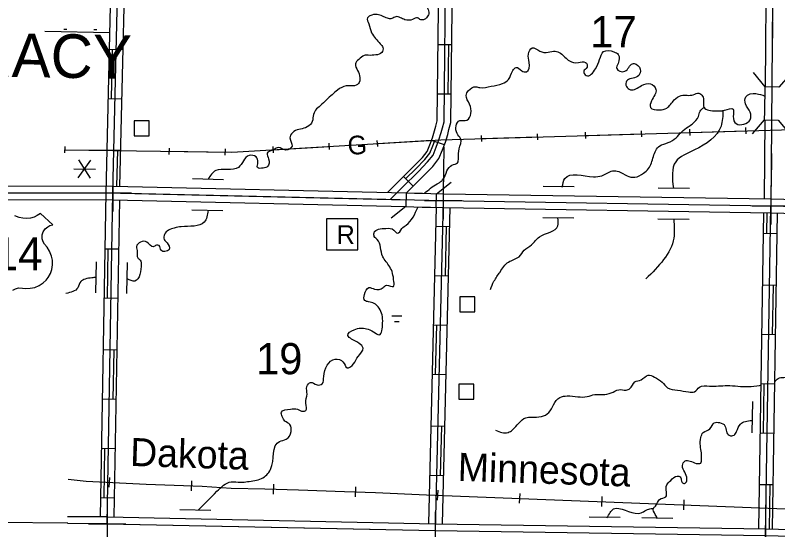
# Model space of a CAD drawing. Extents: x 2178592 to 2474272, y 720004 to 904764.
# Drawn here: x 2205527 to 2217780, y 778464 to 786722 of the extents above; entities that cross this region are included whole.
import ezdxf

# ---------------------------------------------------------------- set-up
doc = ezdxf.new("R2010")
doc.units = 0
for name, color, linetype in [('CSAH RTE', 7, 'Continuous'), ('DWELLING', 7, 'Continuous'), ('HYDRO', 7, 'Continuous'), ('MUNI BDRY', 7, 'Continuous'), ('MUNI DOT PATTERN', 7, 'Continuous'), ('OUTSIDE CO BRDR', 7, 'Continuous'), ('PIPELINE', 7, 'Continuous'), ('PUB SERVICE REC', 7, 'Continuous'), ('RAILROAD', 7, 'Continuous'), ('SECTION', 7, 'Continuous'), ('SECTION CORNER BASE', 7, 'Continuous'), ('SWAMP', 7, 'Continuous'), ('TH MILEAGE', 7, 'Continuous'), ('TH RTE', 7, 'Continuous'), ('TH SYM', 7, 'Continuous'), ('TOWNSHIP ROAD', 7, 'Continuous')]:
    doc.layers.add(name, color=color, linetype=linetype)

msp = doc.modelspace()

# ---------------------------------------------------------------- linework, layer by layer
at = {"layer": 'CSAH RTE'}
for p, q in [((2208169, 778789), (2208669, 778778)), ((2215247, 778659), (2214747, 778665)), ((2216096, 778647), (2215596, 778655))]:
    msp.add_line(p, q, dxfattribs=at)
for points in [[(2217658, 791774), (2217632, 788960), (2217593, 787614), (2217576, 785571)], [(2217703, 787612), (2217670, 783663)], [(2217694, 786613), (2217690, 786085)], [(2217994, 785794), (2217797, 785567), (2217577, 785571), (2217388, 785804)], [(2217568, 785043), (2217570, 785175), (2217573, 785307), (2217575, 785439), (2217577, 785571)], [(2217372, 784817), (2217568, 785043), (2217788, 785039), (2217977, 784806)], [(2217571, 785043), (2217561, 783774)], [(2217677, 784501), (2217672, 783973)], [(2207006, 778669), (2206366, 778672)], [(2207008, 778669), (2212277, 778561), (2217588, 778479), (2222862, 778340), (2228133, 778278), (2231423, 778256), (2233367, 778130), (2233607, 778107)], [(2207006, 778559), (2206366, 778562)], [(2207006, 778559), (2212275, 778451), (2217585, 778369), (2222860, 778230), (2228132, 778168), (2231419, 778146)], [(2207534, 778548), (2208062, 778538)], [(2208590, 778527), (2209118, 778516)], [(2209645, 778505), (2210173, 778494)], [(2210701, 778483), (2211229, 778472)]]:
    msp.add_lwpolyline(points, dxfattribs=at)
at = {"layer": 'DWELLING'}
for points in [[(2207437, 785029), (2207437, 784789), (2207677, 784789), (2207677, 785029)], [(2212670, 782204), (2212670, 781964), (2212910, 781964), (2212910, 782204)], [(2212655, 780799), (2212655, 780559), (2212895, 780559), (2212895, 780799)]]:
    msp.add_lwpolyline(points, close=True, dxfattribs=at)
at = {"layer": 'HYDRO'}
for points in [[(2212196, 787448), (2211944, 787159), (2211909, 787082), (2211998, 787008), (2212131, 786910), (2212140, 786859), (2212175, 786771), (2212158, 786713), (2212099, 786656), (2212043, 786649), (2211991, 786681), (2211913, 786655), (2211788, 786651), (2211715, 786682), (2211641, 786699), (2211576, 786670), (2211510, 786673), (2211428, 786708), (2211343, 786734), (2211226, 786712), (2211187, 786678), (2211206, 786586), (2211252, 786441), (2211317, 786349), (2211392, 786262), (2211435, 786203), (2211418, 786123), (2211321, 786085), (2211200, 786079), (2211134, 786076), (2211047, 786013), (2210992, 785942), (2211028, 785837), (2211063, 785722), (2211043, 785624), (2210954, 785588), (2210846, 785587), (2210705, 785522), (2210618, 785447), (2210530, 785366), (2210428, 785269), (2210353, 785200), (2210316, 785103), (2210288, 784991), (2210191, 784916), (2210082, 784890), (2209981, 784836), (2209941, 784752), (2209974, 784623), (2209876, 784557), (2209753, 784599), (2209684, 784568), (2209573, 784507), (2209598, 784415), (2209582, 784293), (2209511, 784268), (2209421, 784279), (2209426, 784363), (2209396, 784448), (2209285, 784472), (2209116, 784281), (2208748, 784229), (2208625, 784090)], [(2212463, 784226), (2212545, 784318), (2212634, 784353), (2212649, 784425), (2212661, 784577), (2212684, 784745), (2212627, 784822), (2212672, 785032), (2212786, 785036), (2212848, 785145), (2212826, 785296), (2212772, 785435), (2212810, 785512), (2212931, 785575), (2212991, 785560), (2213174, 785583), (2213357, 785624), (2213452, 785689), (2213522, 785834), (2213577, 785885), (2213666, 785832), (2213742, 785814), (2213787, 785964), (2213773, 786100), (2213834, 786198), (2213954, 786146), (2214090, 786130), (2214204, 786146), (2214288, 786112), (2214361, 786049), (2214431, 785988), (2214577, 785964), (2214689, 785966), (2214716, 785887), (2214661, 785822), (2214702, 785755), (2214850, 785863), (2214918, 786012), (2214980, 786138), (2215148, 786135), (2215218, 786092), (2215214, 785950), (2215192, 785866), (2215322, 785822), (2215446, 785944), (2215502, 785937), (2215575, 785822), (2215527, 785740), (2215350, 785665), (2215347, 785581), (2215412, 785526), (2215591, 785593), (2215734, 785623), (2215821, 785533), (2215750, 785346), (2215736, 785244), (2215876, 785202), (2215995, 785232), (2216117, 785362), (2216230, 785433), (2216423, 785446), (2216512, 785472), (2216571, 785423), (2216588, 785347), (2216596, 785243), (2216786, 785188), (2216924, 785197), (2217063, 785217), (2217065, 785099), (2217110, 784982), (2217236, 784974), (2217337, 785045), (2217337, 785167), (2217263, 785298), (2217266, 785414), (2217430, 785464), (2217571, 785424)], [(2214316, 783964), (2214360, 784102), (2214817, 784130), (2214952, 784146), (2215125, 784224), (2215226, 784214), (2215359, 784146), (2215483, 784122), (2215622, 784186), (2215703, 784263), (2215782, 784454), (2215883, 784625), (2216018, 784677), (2216146, 784755), (2216236, 784852), (2216339, 784932), (2216410, 784979), (2216504, 785098), (2216533, 785183), (2216596, 785243)], [(2216898, 785200), (2216868, 784942), (2216443, 784561), (2216140, 784371), (2216102, 783945)], [(2212103, 783864), (2212306, 784018), (2212348, 784041), (2212395, 784082), (2212463, 784226)], [(2208470, 778782), (2208768, 779081), (2208994, 779233), (2209150, 779228), (2209259, 779236), (2209485, 779286), (2209631, 779432), (2209775, 779882), (2209882, 779918), (2209958, 780039), (2209940, 780152), (2209861, 780209), (2209816, 780282), (2209803, 780350), (2209948, 780400), (2210060, 780398), (2210150, 780365), (2210196, 780376), (2210194, 780494), (2210216, 780642), (2210214, 780762), (2210273, 780830), (2210377, 780790), (2210459, 780807), (2210483, 780924), (2210669, 781200), (2210793, 781158), (2210860, 781065), (2210963, 781125), (2211035, 781246), (2211117, 781379), (2211054, 781456), (2210931, 781525), (2210872, 781582), (2210971, 781674), (2211170, 781691), (2211286, 781641), (2211375, 781594), (2211430, 781779), (2211422, 781914), (2211294, 782098), (2211203, 782123), (2211143, 782144), (2211138, 782239), (2211210, 782350), (2211300, 782328), (2211439, 782350), (2211493, 782389), (2211605, 782368), (2211612, 782446), (2211544, 782685), (2211485, 782766), (2211432, 782847), (2211396, 782996), (2211344, 783121), (2211297, 783170), (2211292, 783228), (2211483, 783301), (2211609, 783275), (2211670, 783222), (2211740, 783299), (2211809, 783354), (2212000, 783647)], [(2208627, 783591), (2208564, 783402), (2208194, 783327), (2208083, 783306), (2207925, 783205), (2207922, 783123), (2207967, 783070), (2207998, 782963), (2207933, 782930), (2207871, 782949), (2207840, 783024), (2207797, 783032), (2207744, 783005), (2207643, 783081), (2207541, 783081), (2207475, 783007), (2207488, 782925), (2207495, 782829), (2207534, 782792), (2207548, 782760), (2207551, 782728), (2207448, 782456), (2207323, 782490)], [(2213162, 782321), (2213220, 782452), (2213317, 782601), (2213452, 782761), (2213623, 782847), (2213707, 782950), (2213823, 783038), (2213949, 783164), (2214248, 783340), (2214245, 783471)], [(2216109, 783443), (2216109, 783146), (2215662, 782492)], [(2206819, 782515), (2206758, 782508), (2206648, 782487), (2206579, 782448), (2206531, 782349), (2206340, 782256)], [(2217734, 780834), (2217787, 780894), (2217878, 780908), (2217989, 780943), (2218037, 780992), (2218055, 781122), (2218093, 781220), (2218173, 781234), (2218282, 781233), (2218337, 781184), (2218385, 781027), (2218495, 780877), (2218609, 780885), (2218625, 781015), (2218663, 781131), (2218840, 781182), (2218945, 781126), (2218996, 780987), (2219052, 780850), (2219224, 780863), (2219395, 780897), (2219513, 780883), (2219611, 780835), (2219656, 780790), (2219690, 780682), (2219819, 780571), (2219935, 780439), (2220143, 780406), (2220332, 780429), (2220453, 780439), (2220504, 780537), (2220596, 780641), (2220647, 780705), (2220836, 780846), (2220934, 780748), (2221044, 780702), (2221192, 780708), (2221301, 780724), (2221396, 780775), (2221415, 780849), (2221393, 780967), (2221438, 781025), (2221571, 781065), (2221665, 781071), (2221747, 780942), (2221764, 780867), (2221735, 780800), (2221782, 780699), (2221861, 780653), (2221956, 780576), (2222019, 780523), (2222069, 780508), (2222179, 780608), (2222249, 780716)], [(2213246, 780061), (2213446, 780026), (2213517, 780067), (2213619, 780176), (2213730, 780262), (2213821, 780273), (2213981, 780280), (2214102, 780345), (2214177, 780470), (2214279, 780586), (2214395, 780612), (2214569, 780598), (2214718, 780601), (2214841, 780634), (2214965, 780636), (2215102, 780660), (2215225, 780712), (2215343, 780706), (2215403, 780729), (2215485, 780836), (2215584, 780870), (2215697, 780947), (2215799, 780913), (2215922, 780833), (2216009, 780741), (2216171, 780703), (2216345, 780676), (2216441, 780679), (2216522, 780753), (2216681, 780771), (2216968, 780778), (2217308, 780761), (2217487, 780780), (2217513, 780784)], [(2215847, 778647), (2215812, 778709), (2215781, 778807), (2215814, 778841), (2215882, 778952), (2215982, 778993), (2215992, 779071), (2215995, 779183), (2216061, 779256), (2216166, 779326), (2216212, 779312), (2216233, 779245), (2216258, 779209), (2216301, 779220), (2216320, 779280), (2216287, 779387), (2216249, 779493), (2216290, 779569), (2216370, 779566), (2216470, 779530), (2216542, 779535), (2216553, 779603), (2216554, 779701), (2216536, 779809), (2216544, 779944), (2216581, 780023), (2216691, 780086), (2216760, 780181), (2216846, 780183), (2216932, 780134), (2216956, 780039), (2217000, 779980), (2217078, 779983), (2217119, 780039), (2217179, 780158), (2217366, 780218)], [(2215039, 778657), (2215143, 778798), (2215543, 778727), (2215624, 778754), (2215709, 778797), (2215781, 778807)]]:
    msp.add_spline(points, degree=3, dxfattribs=at)
at = {"layer": 'MUNI BDRY'}
msp.add_lwpolyline([(2207047, 786440), (2206003, 786459)], dxfattribs=at)
at = {"layer": 'MUNI DOT PATTERN'}
for p, q in [((2206308, 786497), (2206358, 786497)), ((2206788, 786493), (2206838, 786493))]:
    msp.add_line(p, q, dxfattribs=at)
at = {"layer": 'OUTSIDE CO BRDR'}
msp.add_line((2206369, 778567), (2202674, 778619), dxfattribs=at)
at = {"layer": 'PIPELINE'}
for p, q in [((2214696, 784743), (2214693, 784843)), ((2215596, 784769), (2215593, 784869)), ((2216371, 784791), (2216368, 784891)), ((2217270, 784818), (2217267, 784918)), ((2211351, 784614), (2211345, 784714)), ((2213022, 784694), (2213019, 784794)), ((2213922, 784720), (2213919, 784820)), ((2206326, 784514), (2206328, 784614)), ((2208001, 784489), (2208003, 784589)), ((2209679, 784514), (2209673, 784614)), ((2210577, 784568), (2210571, 784668)), ((2208901, 784476), (2208903, 784576))]:
    msp.add_line(p, q, dxfattribs=at)
for points in [[(2206327, 784564), (2209005, 784524), (2212363, 784724), (2217839, 784884), (2223075, 785004), (2228271, 784524), (2231988, 784324), (2236071, 780788)], [(2216369, 784841), (2217269, 784868)], [(2211348, 784664), (2212218, 784716)], [(2213021, 784744), (2213920, 784770)], [(2214695, 784793), (2215595, 784819)], [(2209676, 784564), (2210574, 784618)], [(2206327, 784564), (2207003, 784554)], [(2208002, 784539), (2208902, 784526)]]:
    msp.add_lwpolyline(points, dxfattribs=at)
at = {"layer": 'PUB SERVICE REC'}
msp.add_lwpolyline([(2210530, 782956), (2211030, 782956), (2211030, 783456), (2210530, 783456), (2210530, 782956)], dxfattribs=at)
at = {"layer": 'RAILROAD'}
for p, q in [((2207040, 779305), (2207032, 779145)), ((2208357, 779250), (2208352, 779090)), ((2209676, 779197), (2209670, 779037)), ((2210995, 779151), (2210990, 778991)), ((2212315, 779100), (2212308, 778940)), ((2213633, 779048), (2213627, 778888)), ((2214952, 778996), (2214946, 778836)), ((2216271, 778944), (2216265, 778785)), ((2217590, 778893), (2217584, 778733))]:
    msp.add_line(p, q, dxfattribs=at)
msp.add_lwpolyline([(2206378, 779278), (2206667, 779243), (2207628, 779196), (2208532, 779164), (2208994, 779134), (2209535, 779122), (2210080, 779103), (2210818, 779076), (2211317, 779062), (2212134, 779027), (2214053, 778951), (2217766, 778806), (2220857, 778694), (2223660, 778583), (2226669, 778564)], dxfattribs=at)
msp.add_lwpolyline([(2206378, 779278), (2206667, 779243), (2207628, 779196), (2208532, 779164), (2208994, 779134), (2209535, 779122), (2210080, 779103), (2210818, 779076), (2211317, 779062), (2212134, 779027), (2214053, 778951), (2217766, 778806), (2220857, 778694), (2223660, 778583), (2226669, 778564)], dxfattribs=at)
at = {"layer": 'SECTION'}
msp.add_lwpolyline([(2212413, 784607), (2212405, 783857)], dxfattribs=at)
at = {"layer": 'SECTION CORNER BASE'}
for p, q in [((2207097, 784171), (2207097, 783571)), ((2212404, 784047), (2212404, 783447)), ((2206797, 783871), (2207397, 783871)), ((2207097, 783871), (2207097, 783871)), ((2217670, 783963), (2217670, 783363)), ((2212104, 783747), (2212704, 783747)), ((2212404, 783747), (2212404, 783747)), ((2217370, 783663), (2217970, 783663)), ((2217670, 783663), (2217670, 783663)), ((2207006, 778859), (2207006, 778259)), ((2212275, 778751), (2212275, 778151)), ((2217585, 778669), (2217585, 778069)), ((2206706, 778559), (2207306, 778559)), ((2207006, 778559), (2207006, 778559))]:
    msp.add_line(p, q, dxfattribs=at)
at = {"layer": 'SWAMP'}
for p, q in [((2211580, 781897), (2211740, 781897)), ((2211622, 781809), (2211697, 781809))]:
    msp.add_line(p, q, dxfattribs=at)
at = {"layer": 'TH MILEAGE'}
for p, q in [((2206540, 784112), (2206743, 784397)), ((2206737, 784108), (2206547, 784401)), ((2206467, 784258), (2206817, 784251))]:
    msp.add_line(p, q, dxfattribs=at)
at = {"layer": 'TH RTE'}
for p, q in [((2208875, 784083), (2208375, 784096)), ((2214510, 783967), (2214010, 783972)), ((2216360, 783943), (2215860, 783947)), ((2208862, 783583), (2208362, 783596)), ((2214505, 783467), (2214005, 783472)), ((2216355, 783443), (2215855, 783447))]:
    msp.add_line(p, q, dxfattribs=at)
for points in [[(2204346, 783984), (2207098, 783981), (2211808, 783871)], [(2212292, 783638), (2212297, 783855), (2212532, 784042)], [(2204346, 783874), (2207097, 783871), (2212404, 783747), (2217670, 783663), (2222948, 783526), (2228226, 783457), (2230608, 783423), (2231118, 783375), (2231254, 783347), (2231397, 783315), (2231513, 783280)], [(2206987, 783873), (2211805, 783761)], [(2211808, 783871), (2211802, 783651), (2211568, 783465)], [(2211808, 783871), (2211940, 783868), (2212072, 783864), (2212204, 783861), (2212298, 783858)], [(2212298, 783860), (2212406, 783857), (2217672, 783773), (2222950, 783636), (2227351, 783578)], [(2204346, 783764), (2207095, 783761), (2211802, 783651)], [(2212295, 783750), (2212404, 783747), (2217670, 783663), (2222948, 783526), (2227350, 783468)], [(2211802, 783651), (2211934, 783648), (2212066, 783644), (2212198, 783641), (2212292, 783638)], [(2212292, 783640), (2212401, 783637), (2217667, 783553), (2222946, 783416), (2227348, 783358)]]:
    msp.add_lwpolyline(points, dxfattribs=at)
at = {"layer": 'TH SYM'}
msp.add_lwpolyline([(2205490, 782310), (2205528, 782333), (2205579, 782347), (2205645, 782344), (2205699, 782337), (2205767, 782339), (2205841, 782354), (2205913, 782384), (2205974, 782425), (2206022, 782470), (2206058, 782515), (2206091, 782575), (2206114, 782641), (2206126, 782716), (2206125, 782792), (2206111, 782857), (2206079, 782934), (2206037, 782997), (2205995, 783047), (2205974, 783084), (2205960, 783135), (2205960, 783199), (2205977, 783246), (2206009, 783295), (2206049, 783328), (2206085, 783347), (2206133, 783359), (2205934, 783542), (2205880, 783506), (2205830, 783483), (2205773, 783467), (2205711, 783460), (2205651, 783463), (2205589, 783476), (2205520, 783504)], dxfattribs=at)
at = {"layer": 'TOWNSHIP ROAD'}
for p, q in [((2207261, 786169), (2207041, 786174)), ((2212542, 786245), (2212322, 786248)), ((2212533, 785454), (2212313, 785456)), ((2207242, 785377), (2207022, 785383)), ((2212423, 784640), (2212215, 784714)), ((2207223, 784550), (2207003, 784555)), ((2211923, 783979), (2211768, 784135)), ((2212284, 783336), (2212504, 783331)), ((2217772, 783214), (2217552, 783218)), ((2207191, 782967), (2206971, 782970)), ((2206822, 782264), (2206831, 782764)), ((2207322, 782255), (2207331, 782755)), ((2212264, 782544), (2212484, 782539)), ((2217759, 782386), (2217539, 782390)), ((2207178, 782175), (2206958, 782179)), ((2212245, 781752), (2212465, 781747)), ((2217747, 781594), (2217527, 781598)), ((2207164, 781347), (2206944, 781351)), ((2212226, 780961), (2212446, 780955)), ((2217734, 780802), (2217514, 780806)), ((2207150, 780555), (2206930, 780559)), ((2217372, 780521), (2217364, 780021)), ((2212206, 780133), (2212426, 780127)), ((2217721, 780011), (2217502, 780014)), ((2207137, 779763), (2206917, 779767)), ((2212187, 779341), (2212407, 779336)), ((2217708, 779183), (2217488, 779186)), ((2207123, 778971), (2206903, 778975))]:
    msp.add_line(p, q, dxfattribs=at)
for points in [[(2206898, 778670), (2206987, 783873), (2207111, 789180), (2207111, 789180), (2207210, 793534)], [(2207006, 778559), (2207097, 783871), (2207224, 789290)], [(2207209, 783978), (2207329, 789067)], [(2211507, 783878), (2211668, 784037), (2211927, 784294), (2212070, 784440), (2212145, 784534), (2212190, 784642), (2212230, 784755), (2212264, 784867), (2212283, 784944), (2212308, 785030), (2212338, 787714), (2212358, 788932)], [(2211814, 783871), (2212083, 784139), (2212235, 784294), (2212336, 784421), (2212395, 784563), (2212439, 784686), (2212476, 784809), (2212496, 784888), (2212528, 784998), (2212558, 787711), (2212578, 788927)], [(2211550, 783767), (2211746, 783958), (2212005, 784216), (2212153, 784367), (2212241, 784477), (2212293, 784603), (2212335, 784720), (2212370, 784838), (2212390, 784916), (2212418, 785014), (2212448, 787713)], [(2207072, 785381), (2207091, 786173)], [(2212483, 785454), (2212492, 786246)], [(2211803, 784100), (2211963, 784259), (2212108, 784406), (2212188, 784508), (2212237, 784624), (2212263, 784697)], [(2207159, 783979), (2207173, 784551)], [(2207118, 778667), (2207205, 783758)], [(2212404, 783747), (2212275, 778451), (2212189, 773157), (2212063, 767863)], [(2212291, 783640), (2212168, 778563)], [(2212511, 783635), (2212388, 778559)], [(2217499, 773191), (2217585, 778369), (2217670, 783663)], [(2217477, 778481), (2217558, 783556)], [(2217602, 783217), (2217608, 783554)], [(2217697, 778476), (2217778, 783550)], [(2212454, 783332), (2212434, 782540)], [(2207008, 782178), (2207021, 782970)], [(2217697, 781595), (2217709, 782387)], [(2212295, 781751), (2212276, 780959)], [(2207100, 780556), (2207114, 781348)], [(2217552, 780013), (2217564, 780805)], [(2212376, 780129), (2212357, 779337)], [(2206953, 778974), (2206967, 779766)], [(2217647, 778478), (2217658, 779183)]]:
    msp.add_lwpolyline(points, dxfattribs=at)

# ---------------------------------------------------------------- texts
at = {"layer": 'OUTSIDE CO BRDR'}
msp.add_text('TRACY', height=700, rotation=359, dxfattribs=at).set_placement((2204219, 785755))
at = {"layer": 'PIPELINE'}
msp.add_text('G', height=300, rotation=2.3874, dxfattribs=at).set_placement((2210873, 784483))
at = {"layer": 'PUB SERVICE REC'}
msp.add_text('R', height=300, dxfattribs=at).set_placement((2210693, 783052))
at = {"layer": 'RAILROAD'}
for s, rotation, p in [('Dakota', 358.121, (2207367, 779489)), ('Minnesota', 358.0463, (2212632, 779251))]:
    msp.add_text(s, height=450, rotation=rotation, dxfattribs=at).set_placement(p)
at = {"layer": 'SECTION'}
for s, p in [('17', (2214768, 786209)), ('19', (2209397, 780960))]:
    msp.add_text(s, height=500, dxfattribs=at).set_placement(p)
at = {"layer": 'TH SYM'}
msp.add_text('14', height=528, dxfattribs=at).set_placement((2205179, 782629))

doc.saveas('drawing.dxf')
